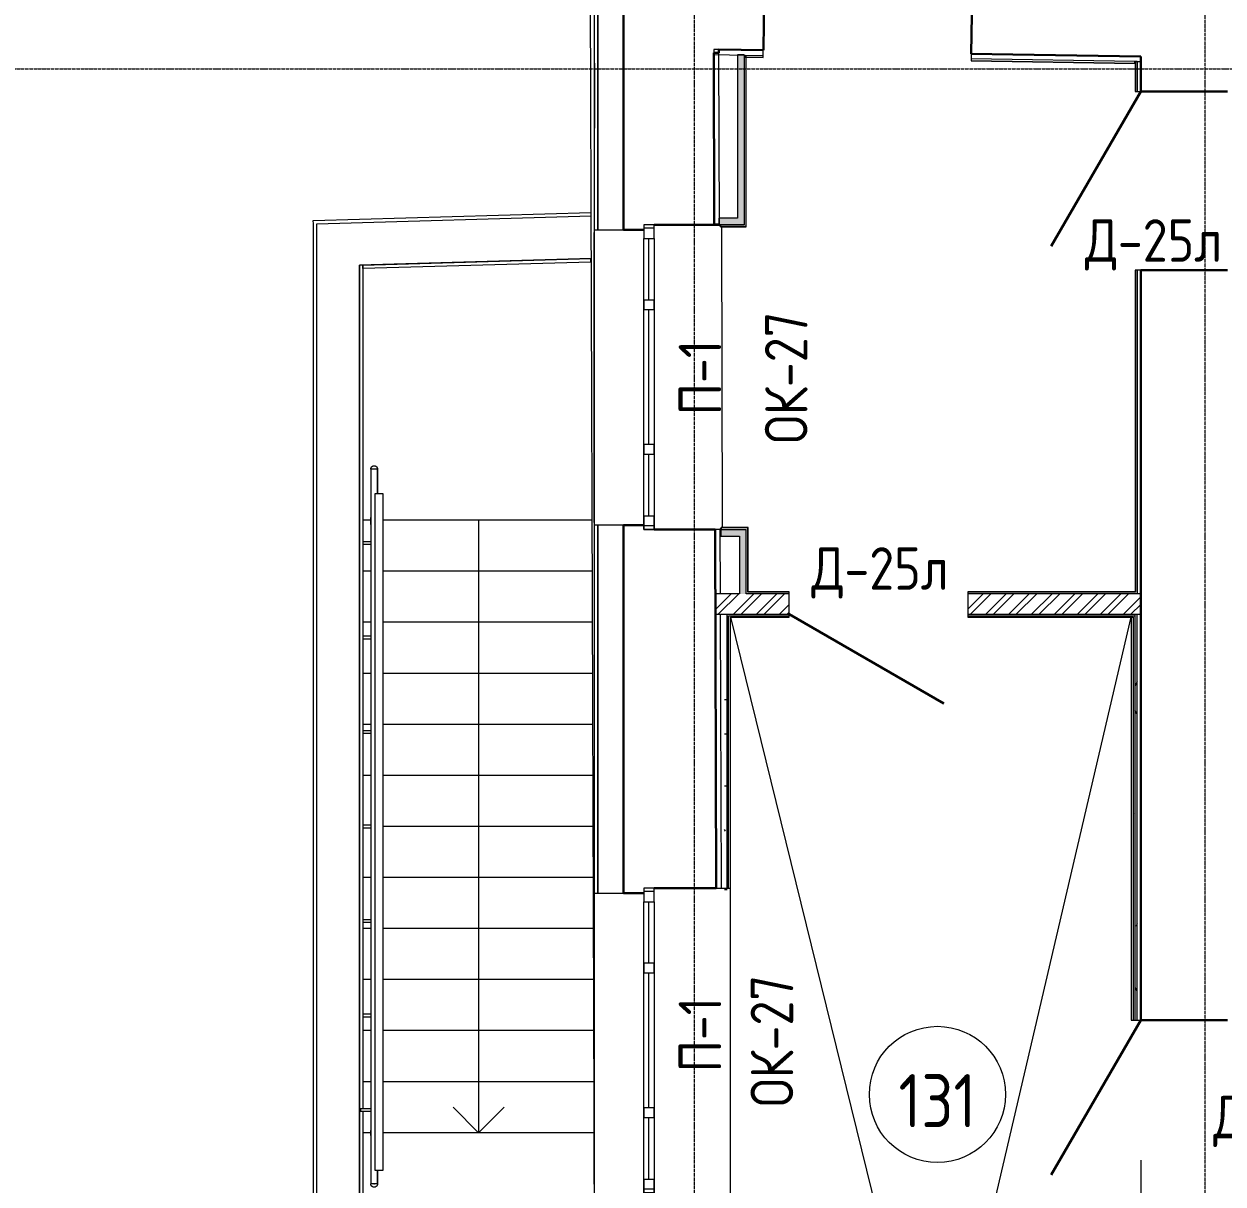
# Model space of a CAD drawing. Header units: millimetres. Extents: x -10178924 to 11692288, y -947381 to 58396.
# Drawn here: x 41911 to 48955, y -61877 to -55059 of the extents above; entities that cross this region are included whole.
import ezdxf

# ---------------------------------------------------------------- set-up
doc = ezdxf.new("R2010")
doc.units = ezdxf.units.MM
doc.linetypes.add('ADSK_Линия сетки', pattern=[25, 20, -2.5, 0, -2.5])
for name, color, linetype, lineweight in [('_ Окна', 7, 'Continuous', 9), ('Аннотация', 7, 'Continuous', 18), ('Двери', 7, 'Continuous', 9), ('Лестницы', 7, 'Continuous', 9), ('Марки дверей', 7, 'Continuous', 20), ('Марки окон', 7, 'Continuous', 20), ('Ограждение', 7, 'Continuous', 9), ('Окна', 7, 'Continuous', 9), ('Оси', 253, 'Continuous', 9), ('Перекрытие', 7, 'Continuous', 18), ('Стены внутренние', 7, 'Continuous', 18), ('Стены наружные', 7, 'Continuous', 18), ('Стены несущие', 7, 'Continuous', 30), ('Стены отделка', 7, 'Continuous', 30), ('Стены штриховка', 7, 'Continuous', 9), ('Стрелки вверх', 7, 'Continuous', 18), ('ШТРИХОВКА', 252, 'Continuous', 15)]:
    doc.layers.add(name, color=color, linetype=linetype, lineweight=lineweight)
doc.layers.add('Линии', color=7, linetype='Continuous', lineweight=9, true_color=0x00a600)
doc.styles.add('GOST Common', font='GOST_Common.ttf', dxfattribs={"width": 0.9, "height": 350})
doc.styles.add('GOST Common_2', font='GOST_Common.ttf', dxfattribs={"width": 0.9, "height": 250})
pattern_1 = [(0, (0, -66749.99), (406.4, 101.6), [33.528, -271.272, 33.528, -271.272, -1625.6]), (0, (0, -66749.99), (406.4, 101.6), [-609.6, 33.528, -576.072, 33.528, -271.272, -711.2]), (0, (0, -66749.99), (406.4, 101.6), [-1524, 33.528, -169.672, 33.528, -474.472]), (120, (152.4, -66699.19), (-291.18818, 301.15272), [33.528, -271.272, 33.528, -271.272, -1625.6]), (120, (152.4, -66699.19), (-291.18818, 301.15272), [-609.6, 33.528, -576.072, 33.528, -271.272, -711.2]), (120, (152.4, -66699.19), (-291.18818, 301.15272), [-1524, 33.528, -169.672, 33.528, -474.472]), (240, (203.2, -66495.99), (-115.21182, -402.75272), [33.528, -271.272, 33.528, -271.272, -1625.6]), (240, (203.2, -66495.99), (-115.21182, -402.75272), [-609.6, 33.528, -576.072, 33.528, -271.272, -711.2]), (240, (203.2, -66495.99), (-115.21182, -402.75272), [-1524, 33.528, -169.672, 33.528, -474.472])]

# ---------------------------------------------------------------- blocks, each defined once
blk = doc.blocks.new('оси')
at = {"layer": 'Оси', "linetype": 'ADSK_Линия сетки'}
for p, q in [((52350, -2196.5), (52350, 46378)), ((55350, -2196.5), (55350, 46378)), ((-3614.3, 38700), (62615.4, 38700))]:
    blk.add_line(p, q, dxfattribs=at)
blk = doc.blocks.new('AC_Дверь_Однопольная_Деревянная - 1050х2200 композит с пластиной в 2-х уровнях Д27л-3635531-План 1-го этажа')
at = {"layer": 'Двери', "lineweight": 30}
blk.add_line((525, 255), (-384.3, 780), dxfattribs=at)
blk = doc.blocks.new('AC_Дверь_Однопольная_Деревянная - 1050х2200 EI30 Д34л-6958932-План 1-го этажа')
at = {"layer": 'Двери', "lineweight": 30}
blk.add_line((525, 255), (-384.3, 780), dxfattribs=at)
blk = doc.blocks.new('окно трехпол с фрамугой - 1750-2320_h___нов_ ок27 ЕIW30-2156325-План 1-го этажа')
at = {"layer": '_ Окна', "lineweight": 18}
for p, q in [((-895, 100), (-895, 160)), ((-895, 160), (-815, 160)), ((-815, 160), (-815, 100)), ((-455, 100), (-455, 160)), ((-455, 160), (-395, 160)), ((-395, 160), (-395, 100)), ((395, 100), (395, 160)), ((395, 160), (455, 160)), ((455, 160), (455, 100)), ((815, 160), (815, 100)), ((895, 160), (815, 160)), ((895, 100), (895, 160)), ((-815, 100), (-895, 100)), ((-395, 100), (-455, 100)), ((455, 100), (395, 100)), ((815, 100), (895, 100))]:
    blk.add_line(p, q, dxfattribs=at)
at = {"layer": '_ Окна'}
for p, q in [((-875, 100), (-875, 160)), ((875, 100), (875, 160)), ((-815, 130), (-455, 130)), ((-395, 130), (395, 130)), ((455, 130), (815, 130))]:
    blk.add_line(p, q, dxfattribs=at)
at = {"layer": 'Окна'}
for p, q in [((-895, 160), (-895, 100)), ((-815, 160), (-895, 160)), ((-815, 160), (-455, 160)), ((-395, 160), (-455, 160)), ((-395, 160), (395, 160)), ((455, 160), (395, 160)), ((455, 160), (815, 160)), ((895, 160), (815, 160)), ((895, 100), (895, 160)), ((-895, 100), (-815, 100)), ((-455, 100), (-815, 100)), ((-455, 100), (-395, 100)), ((395, 100), (-395, 100)), ((395, 100), (455, 100)), ((815, 100), (455, 100)), ((815, 100), (895, 100))]:
    blk.add_line(p, q, dxfattribs=at)
blk = doc.blocks.new('Тип перил - Перила_Внутренний_-6957739-План 1-го этажа')
at = {"layer": 'Ограждение'}
for p, q in [((43947.7, 34192.5), (43947.7, 33909.5)), ((43970, 34192.5), (43965.4, 34192.5)), ((43987.7, 34047.1), (43987.7, 34192.5)), ((43947.7, 33866.9), (43947.7, 30293.8)), ((43947.7, 30275.6), (43947.7, 29992.5)), ((43987.7, 29992.5), (43987.7, 30072.5)), ((43965.4, 29992.5), (43970, 29992.5))]:
    blk.add_line(p, q, dxfattribs=at)
at = {"layer": 'Ограждение', "flags": 128}
for points in [[(43947.7, 33866.9), (43947.7, 33869.1), (43947.7, 33871.5), (43947.7, 33873.8), (43947.7, 33876.3), (43947.7, 33878.8), (43947.7, 33881.3), (43947.7, 33883.9), (43947.7, 33886.5), (43947.7, 33889.2), (43947.7, 33891.9), (43947.7, 33894.6), (43947.7, 33897.4), (43947.7, 33900.1), (43947.7, 33902.9), (43947.7, 33905.7), (43947.7, 33908.5), (43947.7, 33909.5)], [(43947.7, 30293.8), (43947.7, 30292.8), (43947.7, 30291.9), (43947.7, 30290.8), (43947.7, 30289.8), (43947.7, 30288.7), (43947.7, 30287.6), (43947.7, 30286.5), (43947.7, 30285.4), (43947.7, 30284.3), (43947.7, 30283.1), (43947.7, 30281.9), (43947.7, 30280.8), (43947.7, 30279.6), (43947.7, 30278.4), (43947.7, 30277.2), (43947.7, 30276), (43947.7, 30275.6)]]:
    blk.add_lwpolyline(points, dxfattribs=at)
blk = doc.blocks.new('Тип перил - D40-V96-План 1-го этажа')
at = {"layer": 'Ограждение', "flags": 128}
for points in [[(0, 20), (0.8, 20), (1.6, 19.9), (2.4, 19.9), (3.2, 19.7), (4, 19.6), (4.8, 19.4), (5.5, 19.2), (6.3, 19), (7, 18.7), (7.8, 18.4), (8.5, 18.1), (9.2, 17.7), (9.9, 17.4), (10.6, 16.9), (11.3, 16.5), (11.9, 16), (12.6, 15.6), (13.2, 15), (13.8, 14.5), (14.3, 13.9), (14.9, 13.3), (15.4, 12.7), (15.9, 12.1), (16.4, 11.5), (16.8, 10.8), (17.2, 10.1), (17.6, 9.4), (18, 8.7), (18.3, 8), (18.6, 7.2), (18.9, 6.5), (19.2, 5.7), (19.4, 5), (19.6, 4.2), (19.7, 3.4), (19.8, 2.6), (19.9, 1.8), (20, 1), (20, 0.2), (20, 0)], [(20, 0), (20, -0.8), (19.9, -1.6), (19.9, -2.4), (19.7, -3.2), (19.6, -4), (19.4, -4.8), (19.2, -5.5), (19, -6.3), (18.7, -7), (18.4, -7.8), (18.1, -8.5), (17.7, -9.2), (17.4, -9.9), (16.9, -10.6), (16.5, -11.3), (16, -11.9), (15.6, -12.6), (15, -13.2), (14.5, -13.8), (13.9, -14.3), (13.3, -14.9), (12.7, -15.4), (12.1, -15.9), (11.5, -16.4), (10.8, -16.8), (10.1, -17.2), (9.4, -17.6), (8.7, -18), (8, -18.3), (7.2, -18.6), (6.5, -18.9), (5.7, -19.2), (5, -19.4), (4.2, -19.6), (3.4, -19.7), (2.6, -19.8), (1.8, -19.9), (1, -20), (0.2, -20), (0, -20)]]:
    blk.add_lwpolyline(points, dxfattribs=at)
blk = doc.blocks.new('Тип перил - D40-V97-План 1-го этажа')
at = {"layer": 'Ограждение', "flags": 128}
for points in [[(0, 20), (0.8, 20), (1.6, 19.9), (2.4, 19.9), (3.2, 19.7), (4, 19.6), (4.8, 19.4), (5.5, 19.2), (6.3, 19), (7, 18.7), (7.8, 18.4), (8.5, 18.1), (9.2, 17.7), (9.9, 17.4), (10.6, 16.9), (11.3, 16.5), (11.9, 16), (12.6, 15.6), (13.2, 15), (13.8, 14.5), (14.3, 13.9), (14.9, 13.3), (15.4, 12.7), (15.9, 12.1), (16.4, 11.5), (16.8, 10.8), (17.2, 10.1), (17.6, 9.4), (18, 8.7), (18.3, 8), (18.6, 7.2), (18.9, 6.5), (19.2, 5.7), (19.4, 5), (19.6, 4.2), (19.7, 3.4), (19.8, 2.6), (19.9, 1.8), (20, 1), (20, 0.2), (20, 0)], [(20, 0), (20, -0.8), (19.9, -1.6), (19.9, -2.4), (19.7, -3.2), (19.6, -4), (19.4, -4.8), (19.2, -5.5), (19, -6.3), (18.7, -7), (18.4, -7.8), (18.1, -8.5), (17.7, -9.2), (17.4, -9.9), (16.9, -10.6), (16.5, -11.3), (16, -11.9), (15.6, -12.6), (15, -13.2), (14.5, -13.8), (13.9, -14.3), (13.3, -14.9), (12.7, -15.4), (12.1, -15.9), (11.5, -16.4), (10.8, -16.8), (10.1, -17.2), (9.4, -17.6), (8.7, -18), (8, -18.3), (7.2, -18.6), (6.5, -18.9), (5.7, -19.2), (5, -19.4), (4.2, -19.6), (3.4, -19.7), (2.6, -19.8), (1.8, -19.9), (1, -20), (0.2, -20), (0, -20)]]:
    blk.add_lwpolyline(points, dxfattribs=at)
blk = doc.blocks.new('Тип перил - Перила_Внутренний_-V98-План 1-го этажа')
at = {"layer": 'Ограждение'}
for p, q in [((43987.7, 34192.5), (43947.7, 34192.5)), ((43947.7, 34192.5), (43947.7, 33909.5)), ((43987.7, 34192.5), (43987.7, 34047.1)), ((43947.7, 33909.5), (43947.7, 33879.1)), ((43947.7, 33879.1), (43947.7, 30306)), ((43947.7, 30275.6), (43947.7, 30306)), ((43947.7, 30275.6), (43947.7, 29992.5)), ((43987.7, 30072.5), (43987.7, 29992.5)), ((43987.7, 29992.5), (43947.7, 29992.5))]:
    blk.add_line(p, q, dxfattribs=at)
blk = doc.blocks.new('ADSK_Ограждение_Опоры_Г_образная - D15 высота60 консоль80-V99-План 1-го этажа')
at = {"layer": 'Ограждение'}
for p, q in [((-7.5, 66.9), (-7.5, 20)), ((7.5, 20), (7.5, 66.9))]:
    blk.add_line(p, q, dxfattribs=at)
blk = doc.blocks.new('ADSK_Ограждение_Опоры_Г_образная - D15 высота60 консоль80-V89-План 1-го этажа')
at = {"layer": 'Ограждение'}
for p, q in [((-7.5, 80), (-7.5, 20)), ((0, 80), (-7.5, 80)), ((7.5, 80), (0, 80)), ((7.5, 20), (7.5, 80))]:
    blk.add_line(p, q, dxfattribs=at)
blk = doc.blocks.new('AC_Дверь_Однопольная_Деревянная - 1050х2200 композит с пластиной в 2-х уровнях Д27л-6540841-План 1-го этажа')
at = {"layer": 'Двери', "lineweight": 30}
blk.add_line((525, 75), (-384.3, 600), dxfattribs=at)
blk = doc.blocks.new('1 этаж')
at = {"layer": 'Стены внутренние'}
for points in [[(46141.7, -31121.2), (46141.7, -30122.7), (46101.7, -30122.7), (46101.7, -31121.2)], [(46042.1, -31121.2), (46101.7, -31121.2), (46101.7, -31081.2), (45995.5, -31081.2), (45995.7, -31120.2), (45995.7, -31121.2)], [(46141.7, -32951.2), (46153.5, -32951.2), (46153.5, -32911.2), (46003.5, -32911.2), (46003.5, -32951.2), (46113.5, -32951.2)], [(46141.7, -33290.4), (46153.5, -33290.4), (46153.5, -32951.2), (46113.5, -32951.2), (46113.5, -33290.4)]]:
    blk.add_hatch(color=256, dxfattribs=at).paths.add_polyline_path(points)
at = {"layer": 'Стены внутренние', "lineweight": 9}
h = blk.add_hatch(dxfattribs=at)
h.set_pattern_fill('FP_12', color=256, style=0, pattern_type=2)
h.set_pattern_definition(pattern_1)
h.paths.add_polyline_path([(48450.9, -40954.1), (48450.9, -40487.7), (48435.9, -40487.7), (48435.9, -40954.1), (48450.7, -40954.1)])
h.paths.add_polyline_path([(48450.9, -39437.7), (48450.9, -36845), (48435.9, -36845), (48435.9, -39437.7)])
h.paths.add_polyline_path([(48450.9, -35795), (48450.9, -33440.4), (48435.9, -33440.4), (48435.9, -35795)])
h = blk.add_hatch(dxfattribs=at)
h.set_pattern_fill('FP_12', color=256, style=0, pattern_type=2)
h.set_pattern_definition(pattern_1)
h.paths.add_polyline_path([(46026.1, -35160.1), (46041.1, -35160.1), (46041.1, -33460), (46026.1, -33460), (46026.1, -34389)])
h.paths.add_polyline_path([(46026.1, -39190.8), (46041.1, -39190.8), (46041.1, -36950.1), (46026.1, -36950.1)])
h.paths.add_polyline_path([(46041.1, -40940), (46026.1, -40899.9), (46026.1, -40940)])
at = {"layer": 'Стены штриховка'}
h = blk.add_hatch(dxfattribs=at)
h.set_pattern_fill('ANSI32', color=256, scale=10)
h.set_pattern_definition([(45, (-32053.86, -66749.99), (-67.35192, 67.35192), []), (45, (-32008.96, -66749.99), (-67.35192, 67.35192), [])])
h.paths.add_polyline_path([(46405.9, -33290.4), (46153.5, -33290.4), (45972.4, -33290.4), (45972.7, -33410.4), (46405.9, -33410.4)])
h.paths.add_polyline_path([(48470.9, -33290.4), (47455.9, -33290.4), (47455.9, -33410.4), (48470.9, -33410.4)])
at = {"layer": 'Лестницы'}
for p, q in [((43947.7, -32857.5), (43900.8, -32857.5)), ((43947.7, -32857.5), (43900.8, -32857.5)), ((45249, -32857.5), (44020.8, -32857.5)), ((45249, -32857.5), (44020.8, -32857.5)), ((43947.7, -33157.5), (43900.8, -33157.5)), ((43947.7, -33157.5), (43900.8, -33157.5)), ((45249.9, -33157.5), (44020.8, -33157.5)), ((45249.9, -33157.5), (44020.8, -33157.5)), ((43947.7, -33457.5), (43900.8, -33457.5)), ((43947.7, -33457.5), (43900.8, -33457.5)), ((45250.8, -33457.5), (44020.8, -33457.5)), ((45250.8, -33457.5), (44020.8, -33457.5)), ((43947.7, -33757.5), (43900.8, -33757.5)), ((43947.7, -33757.5), (43900.8, -33757.5)), ((45251.8, -33757.5), (44020.8, -33757.5)), ((45251.8, -33757.5), (44020.8, -33757.5)), ((43947.7, -34057.5), (43900.8, -34057.5)), ((43947.7, -34057.5), (43900.8, -34057.5)), ((45252.7, -34057.5), (44020.8, -34057.5)), ((45252.7, -34057.5), (44020.8, -34057.5)), ((43947.7, -34357.5), (43900.8, -34357.5)), ((43947.7, -34357.5), (43900.8, -34357.5)), ((45253.6, -34357.5), (44020.8, -34357.5)), ((45253.6, -34357.5), (44020.8, -34357.5)), ((45254.6, -34657.5), (44020.8, -34657.5)), ((45254.6, -34657.5), (44020.8, -34657.5)), ((43947.7, -34957.5), (43900.8, -34957.5)), ((43947.7, -34957.5), (43900.8, -34957.5)), ((45255.5, -34957.5), (44020.8, -34957.5)), ((45255.5, -34957.5), (44020.8, -34957.5)), ((43947.7, -35257.5), (43900.8, -35257.5)), ((43947.7, -35257.5), (43900.8, -35257.5)), ((45256.4, -35257.5), (44020.8, -35257.5)), ((45256.4, -35257.5), (44020.8, -35257.5)), ((43947.7, -35557.5), (43900.8, -35557.5)), ((43947.7, -35557.5), (43900.8, -35557.5)), ((45257.3, -35557.5), (44020.8, -35557.5)), ((45257.3, -35557.5), (44020.8, -35557.5)), ((43947.7, -35857.5), (43900.8, -35857.5)), ((43947.7, -35857.5), (43900.8, -35857.5)), ((45258.3, -35857.5), (44020.8, -35857.5)), ((45258.3, -35857.5), (44020.8, -35857.5)), ((43947.7, -36157.5), (43900.8, -36157.5)), ((43947.7, -36157.5), (43900.8, -36157.5)), ((45259.2, -36157.5), (44020.8, -36157.5)), ((45259.2, -36157.5), (44020.8, -36157.5)), ((43948.3, -36457.5), (43900.8, -36457.5)), ((45260.1, -36457.5), (44020.8, -36457.5))]:
    blk.add_line(p, q, dxfattribs=at)
at = {"layer": 'Линии', "color": 7, "lineweight": 18}
for p, q in [((44020.8, -32702.9), (43970.8, -32702.9)), ((43970.8, -32702.9), (43970.8, -36677.5)), ((44020.8, -36677.5), (44020.8, -32702.9)), ((43970.8, -36677.5), (44020.8, -36677.5))]:
    blk.add_line(p, q, dxfattribs=at)
at = {"layer": 'Линии', "color": 7}
blk.add_circle((47276.8, -36232), 400, dxfattribs=at)
at = {"layer": 'Перекрытие'}
for p, q in [((46001.2, -32911.2), (46003.5, -32911.2)), ((46061.1, -33426.3), (47190.9, -38021.2)), ((47340.9, -38021.2), (48415.9, -33426.3)), ((43948.3, -36457.5), (43900.8, -36457.5)), ((45260.1, -36457.5), (44020.8, -36457.5))]:
    blk.add_line(p, q, dxfattribs=at)
at = {"layer": 'Перекрытие', "color": 7, "true_color": 0xffffff}
blk.add_line((48470.9, -36619.2), (48470.9, -36820), dxfattribs=at)
at = {"layer": 'Стены внутренние'}
for p, q in [((43630.8, -31115.4), (45243.4, -31069)), ((43630.8, -37125.7), (43630.8, -31115.4)), ((45965.7, -31120.2), (45965.7, -31121.2)), ((45995.7, -31121.2), (45995.7, -31127.2)), ((45244.2, -31319.1), (43880.8, -31358.3)), ((43880.8, -31358.3), (43880.8, -37125.7)), ((45971.2, -32910.2), (45971.2, -32911.2)), ((46001.2, -32905.2), (46001.2, -32911.2))]:
    blk.add_line(p, q, dxfattribs=at)
at = {"layer": 'Стены наружные'}
for p, q in [((45261.9, -37012), (45233.7, -27905)), ((45253.7, -27905), (45261.9, -30553.9)), ((45261.9, -30553.9), (45261.9, -30553.9)), ((43610.2, -31096), (45243.4, -31049)), ((43610.8, -31116), (43610.2, -31096)), ((43610.8, -37125.7), (43610.8, -31116)), ((45995.7, -31127.2), (46001.7, -31127.2)), ((46007.7, -31133.1), (46013.2, -32899.2)), ((45260.9, -31166.2), (45261.9, -31166.2)), ((45260.9, -32871.2), (45260.9, -31166.2)), ((45261.9, -32886.2), (45261.9, -31151.2)), ((43900.8, -31358.3), (45240.2, -31319.8)), ((45240.8, -31339.8), (43901.4, -31378.3)), ((45240.8, -31339.8), (45240.2, -31319.8)), ((43880.8, -37145.7), (43880.8, -31358.3)), ((43900.8, -31358.3), (43880.8, -31358.3)), ((43900.8, -31358.3), (43900.8, -36316.7)), ((43901.4, -31378.3), (43900.8, -31358.3)), ((45260.9, -32871.2), (45261.9, -32871.2)), ((46007.2, -32905.2), (46001.2, -32905.2)), ((45260.9, -35059.7), (45261.9, -35059.7)), ((45260.9, -36760.4), (45260.9, -35059.7)), ((45261.9, -36784.7), (45261.9, -35049.7)), ((43900.8, -36331.1), (43900.8, -37145.7))]:
    blk.add_line(p, q, dxfattribs=at)
at = {"layer": 'Стены несущие'}
for p, q in [((45431.9, -31151.2), (45431.9, -23251.2)), ((46254.2, -30095), (46261.6, -29655)), ((47483.5, -29675.7), (47476, -30115.6)), ((45962.5, -30110.5), (45991.9, -30110.4)), ((45962.5, -30110.5), (45965.7, -31120.2)), ((45991.9, -30110.4), (45991.9, -30090.5)), ((45991.9, -30090.5), (46254.2, -30095)), ((47476, -30115.6), (47719.5, -30119.8)), ((47719.5, -30119.8), (48470.9, -30132.5)), ((48470.9, -30132.5), (48470.9, -30337)), ((48470.9, -30337), (48980.9, -30337)), ((45611.9, -31121.2), (45991.9, -31121.2)), ((45965.7, -31120.2), (45965.7, -31120.2)), ((45991.9, -31120.2), (45965.7, -31120.2)), ((45991.9, -31121.2), (45991.9, -31120.2)), ((45431.9, -31151.2), (45551.9, -31151.2)), ((48980.9, -31387), (48470.9, -31387)), ((48470.9, -31387), (48470.9, -35795)), ((45551.9, -32886.2), (45431.9, -32886.2)), ((45431.9, -32886.2), (45431.9, -35049.7)), ((45971.2, -32911.2), (45611.9, -32911.2)), ((45977.7, -35019.7), (45971.2, -32911.2)), ((45431.9, -35049.7), (45551.9, -35049.7)), ((45611.9, -35019.7), (45977.7, -35019.7)), ((48470.9, -35795), (48980.9, -35795))]:
    blk.add_line(p, q, dxfattribs=at)
at = {"layer": 'Стены отделка', "lineweight": 9}
for p, q in [((45260.9, -27905), (45260.9, -31166.2)), ((45261.9, -31151.2), (45261.9, -27905)), ((45963.1, -30090), (45962.6, -30120)), ((45962.6, -30120), (46147.8, -30123.2)), ((45991.9, -30090.5), (45963.1, -30090)), ((45992.5, -30110.4), (45991.9, -30110.4)), ((45995.7, -31120.2), (45992.5, -30110.4)), ((46141.7, -30122.7), (46101.7, -30122.7)), ((46101.7, -30122.7), (46101.7, -31081.2)), ((46141.7, -30122.7), (46141.7, -31121.2)), ((46153.7, -30129.2), (46141.7, -30129.2)), ((46147.8, -30123.2), (46147.6, -30135.2)), ((46147.6, -30135.2), (46252.6, -30136.9)), ((46153.7, -31131.2), (46153.7, -30129.2)), ((46252.6, -30136.9), (46253.3, -30095)), ((47474.6, -30145.6), (47474.4, -30157.6)), ((47475.1, -30115.6), (47474.6, -30145.6)), ((48471.4, -30132.5), (47475.1, -30115.6)), ((48470.9, -30162.5), (48471.4, -30132.5)), ((47474.4, -30157.6), (48435.7, -30173.9)), ((48435.7, -30173.9), (48435.9, -30161.9)), ((48435.9, -30161.9), (48470.9, -30162.5)), ((48450.9, -30162.1), (48438.9, -30162.1)), ((48438.9, -30162.1), (48438.9, -30337)), ((48450.9, -30162.5), (48450.9, -30162.1)), ((48470.9, -30162.5), (48450.9, -30162.5)), ((48438.9, -30337), (48470.9, -30337)), ((45965.7, -31121.2), (45965.7, -31121.2)), ((45965.7, -31121.2), (45995.7, -31121.2)), ((46101.7, -31081.2), (45991.7, -31081.2)), ((45991.7, -31081.2), (45991.7, -31121.2)), ((46141.7, -31121.2), (45991.9, -31121.2)), ((45995.7, -31121.2), (45995.7, -31120.2)), ((46001.7, -31121.2), (46001.7, -31133.2)), ((46001.7, -31133.2), (46151.7, -31133.2)), ((45261.9, -31151.2), (45281.9, -31151.2)), ((45281.9, -31151.2), (45431.9, -31151.2)), ((48470.9, -31387), (48438.9, -31387)), ((48438.9, -31387), (48438.9, -33278.4)), ((45260.9, -32871.2), (45260.9, -35059.7)), ((45281.9, -32886.2), (45261.9, -32886.2)), ((45261.9, -35049.7), (45261.9, -32886.2)), ((45431.9, -32886.2), (45281.9, -32886.2)), ((46001.2, -32911.2), (45971.2, -32911.2)), ((46002.4, -33290.4), (46001.2, -32911.2)), ((46003.5, -32911.2), (46003.5, -32951.2)), ((46003.5, -32911.2), (46153.5, -32911.2)), ((46003.5, -32951.2), (46113.5, -32951.2)), ((46163.5, -32899.2), (46007.2, -32899.2)), ((46007.2, -32899.2), (46007.2, -32911.2)), ((46113.5, -32951.2), (46113.5, -33290.4)), ((46153.5, -33290.4), (46153.5, -32911.2)), ((46165.5, -33278.4), (46165.5, -32901.2)), ((46113.5, -33290.4), (45972.4, -33290.4)), ((46159.5, -33290.4), (46153.5, -33290.4)), ((46405.9, -33278.4), (46165.5, -33278.4)), ((46405.9, -33426.3), (46405.9, -33278.4)), ((47455.9, -33278.4), (47455.9, -33426.3)), ((48438.9, -33278.4), (47455.9, -33278.4)), ((46007.7, -35019.7), (46002.7, -33410.4)), ((46061.1, -40980.8), (46061.1, -33426.3)), ((46061.1, -33426.3), (46405.9, -33426.3)), ((47455.9, -33426.3), (48426.9, -33426.3)), ((48415.9, -33426.3), (48415.9, -35795)), ((48450.9, -35795), (48450.9, -33410.4)), ((45261.9, -35049.7), (45281.9, -35049.7)), ((45281.9, -35049.7), (45431.9, -35049.7)), ((45977.7, -35019.7), (46061.1, -35019.7)), ((48415.9, -35795), (48470.9, -35795))]:
    blk.add_line(p, q, dxfattribs=at)
at = {"layer": 'Стены штриховка'}
for p, q in [((45281.9, -31151.2), (45281.9, -27905)), ((45281.9, -27905), (45281.9, -31151.2)), ((46147.7, -30133.2), (46252.6, -30134.9)), ((46147.8, -30123.2), (46252.8, -30125)), ((46151.7, -30129.2), (46151.7, -31133.2)), ((47474.6, -30145.6), (47474.6, -30145.6)), ((48435.9, -30161.9), (47474.6, -30145.6)), ((47474.5, -30155.6), (48435.7, -30171.9)), ((48440.9, -30162.1), (48440.9, -30337)), ((48450.9, -30162.5), (48450.9, -30337)), ((46153.7, -31131.2), (46001.7, -31131.2)), ((46151.7, -31133.2), (46153.7, -31133.2)), ((46153.7, -31133.2), (46153.7, -31131.2)), ((48440.9, -31387), (48440.9, -33280.4)), ((48450.9, -31387), (48450.9, -33290.4)), ((45281.9, -35049.7), (45281.9, -32886.2)), ((45281.9, -32886.2), (45281.9, -35049.7)), ((46165.5, -32901.2), (46007.2, -32901.2)), ((46163.5, -33280.4), (46163.5, -32899.2)), ((46165.5, -32899.2), (46163.5, -32899.2)), ((46165.5, -32901.2), (46165.5, -32899.2)), ((46405.9, -33290.4), (46159.5, -33290.4)), ((46405.9, -33280.4), (46163.5, -33280.4)), ((48440.9, -33280.4), (47455.9, -33280.4)), ((48470.9, -33290.4), (47455.9, -33290.4)), ((45972.7, -33410.4), (46405.9, -33410.4)), ((46041.1, -35019.7), (46041.1, -33410.4)), ((46050.1, -35019.7), (46050.1, -33419.4)), ((46050.1, -33419.4), (46405.9, -33419.4)), ((47455.9, -33410.4), (48470.9, -33410.4)), ((47455.9, -33419.4), (48435.9, -33419.4)), ((48426.9, -33426.3), (48426.9, -35795)), ((48435.9, -33410.4), (48435.9, -35795))]:
    blk.add_line(p, q, dxfattribs=at)
at = {"layer": 'Стрелки вверх'}
for p, q in [((44581.3, -32857.5), (44581.3, -33157.5)), ((44581.3, -33157.5), (44581.3, -33457.5)), ((44581.3, -33457.5), (44581.3, -33757.5)), ((44581.3, -33757.5), (44581.3, -34057.5)), ((44581.3, -34057.5), (44581.3, -34357.5)), ((44581.3, -34357.5), (44581.3, -34657.5)), ((44581.3, -34657.5), (44581.3, -34957.5)), ((44581.3, -34957.5), (44581.3, -35257.5)), ((44581.3, -35257.5), (44581.3, -35557.5)), ((44581.3, -35557.5), (44581.3, -35857.5)), ((44581.3, -35857.5), (44581.3, -36157.5)), ((44581.3, -36157.5), (44581.3, -36457.5)), ((44581.3, -36457.5), (44431.3, -36307.5)), ((44581.3, -36457.5), (44731.3, -36307.5))]:
    blk.add_line(p, q, dxfattribs=at)
blk.add_blockref('оси', (-6500.4, -68905))
at = {"layer": 'Двери', "rotation": 90}
blk.add_blockref('AC_Дверь_Однопольная_Деревянная - 1050х2200 композит с пластиной в 2-х уровнях Д27л-3635531-План 1-го этажа', (48725.9, -30862), dxfattribs=at)
at = {"layer": 'Двери', "color": 8, "true_color": 0x7f7f7f}
for name, p, rotation in [('AC_Дверь_Однопольная_Деревянная - 1050х2200 композит с пластиной в 2-х уровнях Д27л-6540841-План 1-го этажа', (46930.9, -33335.4), 180), ('AC_Дверь_Однопольная_Деревянная - 1050х2200 EI30 Д34л-6958932-План 1-го этажа', (48725.9, -36320), 90)]:
    blk.add_blockref(name, p, dxfattribs=dict(at, rotation=rotation))
at = {"layer": 'Ограждение'}
for name, p, rotation in [('Тип перил - D40-V96-План 1-го этажа', (43967.7, -32557.5), 90), ('ADSK_Ограждение_Опоры_Г_образная - D15 высота60 консоль80-V99-План 1-го этажа', (43967.7, -32991), 90), ('ADSK_Ограждение_Опоры_Г_образная - D15 высота60 консоль80-V99-План 1-го этажа', (43967.7, -33546.5), 90), ('ADSK_Ограждение_Опоры_Г_образная - D15 высота60 консоль80-V99-План 1-го этажа', (43967.7, -34102), 90), ('ADSK_Ограждение_Опоры_Г_образная - D15 высота60 консоль80-V99-План 1-го этажа', (43967.7, -34657.5), 90), ('ADSK_Ограждение_Опоры_Г_образная - D15 высота60 консоль80-V99-План 1-го этажа', (43967.7, -35212.9), 90), ('ADSK_Ограждение_Опоры_Г_образная - D15 высота60 консоль80-V99-План 1-го этажа', (43967.7, -35768.4), 90), ('ADSK_Ограждение_Опоры_Г_образная - D15 высота60 консоль80-V89-План 1-го этажа', (43967.7, -36323.9), 90), ('Тип перил - D40-V97-План 1-го этажа', (43967.7, -36757.5), 270)]:
    blk.add_blockref(name, p, dxfattribs=dict(at, rotation=rotation))
for name in ['Тип перил - Перила_Внутренний_-6957739-План 1-го этажа', 'Тип перил - Перила_Внутренний_-V98-План 1-го этажа']:
    blk.add_blockref(name, (0, -66750), dxfattribs=at)
at = {"layer": 'Окна', "rotation": 90}
for p in [(45711.9, -32016.2), (45711.9, -35914.7)]:
    blk.add_blockref('окно трехпол с фрамугой - 1750-2320_h___нов_ ок27 ЕIW30-2156325-План 1-го этажа', p, dxfattribs=at)
at = {"layer": 'Аннотация', "lineweight": 9, "insert": (47276.8, -36269), "char_height": 312.5, "width": 722.28, "attachment_point": 5, "line_spacing_factor": 1.022766, "style": 'GOST Common'}
blk.add_mtext('131', dxfattribs=at)
at = {"layer": 'Марки дверей', "lineweight": 9, "char_height": 250, "attachment_point": 5, "line_spacing_factor": 1.022766, "style": 'GOST Common_2'}
for s, insert, width in [('\\pxqc,t1.8,3.6,5.4,7.2,9,10.8,12.6,14.4,16.2,18,19.8,21.6,23.4,25.2,27,28.8,30.6,32.4,34.2,36,37.8,39.6,41.4,43.2,45,46.8,48.6,50.4,52.2,54,55.8,57.6;{Д-25л}', (48546.1, -31239), 851.4), ('\\pxqc,t1.8,3.6,5.4,7.2,9,10.8,12.6,14.4,16.2,18,19.8,21.6,23.4,25.2,27,28.8,30.6,32.4,34.2,36,37.8,39.6,41.4,43.2,45,46.8,48.6,50.4,52.2,54,55.8,57.6;Д-25л', (46939.6, -33166.8), 869.4), ('\\pxqc,t1.8,3.6,5.4,7.2,9,10.8,12.6,14.4,16.2,18,19.8,21.6,23.4,25.2,27,28.8,30.6,32.4,34.2,36,37.8,39.6,41.4,43.2,45,46.8,48.6,50.4,52.2,54,55.8,57.6;{Д-34л}', (49304.8, -36390.8), 869.4)]:
    blk.add_mtext(s, dxfattribs=dict(at, insert=insert, width=width))
at = {"layer": 'Марки окон', "lineweight": 9, "char_height": 250, "attachment_point": 5, "rotation": 90, "line_spacing_factor": 1.022766, "style": 'GOST Common_2'}
for s, insert, width in [('\\pxqc,t1.8,3.6,5.4,7.2,9,10.8,12.6,14.4,16.2,18,19.8,21.6,23.4,25.2,27,28.8,30.6,32.4,34.2,36,37.8,39.6,41.4,43.2,45,46.8,48.6,50.4,52.2,54,55.8,57.6;{ОК-27}', (46388.8, -32019.8), 845.1), ('\\pxqc,t1.8,3.6,5.4,7.2,9,10.8,12.6,14.4,16.2,18,19.8,21.6,23.4,25.2,27,28.8,30.6,32.4,34.2,36,37.8,39.6,41.4,43.2,45,46.8,48.6,50.4,52.2,54,55.8,57.6;{П-1}', (45881.9, -32019.3), 458.1), ('\\pxqc,t1.8,3.6,5.4,7.2,9,10.8,12.6,14.4,16.2,18,19.8,21.6,23.4,25.2,27,28.8,30.6,32.4,34.2,36,37.8,39.6,41.4,43.2,45,46.8,48.6,50.4,52.2,54,55.8,57.6;{ОК-27}', (46304.9, -35918.3), 845.1), ('\\pxqc,t1.8,3.6,5.4,7.2,9,10.8,12.6,14.4,16.2,18,19.8,21.6,23.4,25.2,27,28.8,30.6,32.4,34.2,36,37.8,39.6,41.4,43.2,45,46.8,48.6,50.4,52.2,54,55.8,57.6;{П-1}', (45881.9, -35881.2), 458.1)]:
    blk.add_mtext(s, dxfattribs=dict(at, insert=insert, width=width))

msp = doc.modelspace()

# ---------------------------------------------------------------- block references
at = {"layer": 'ШТРИХОВКА'}
msp.add_blockref('1 этаж', (0, -25118), dxfattribs=at)

doc.saveas('drawing.dxf')
